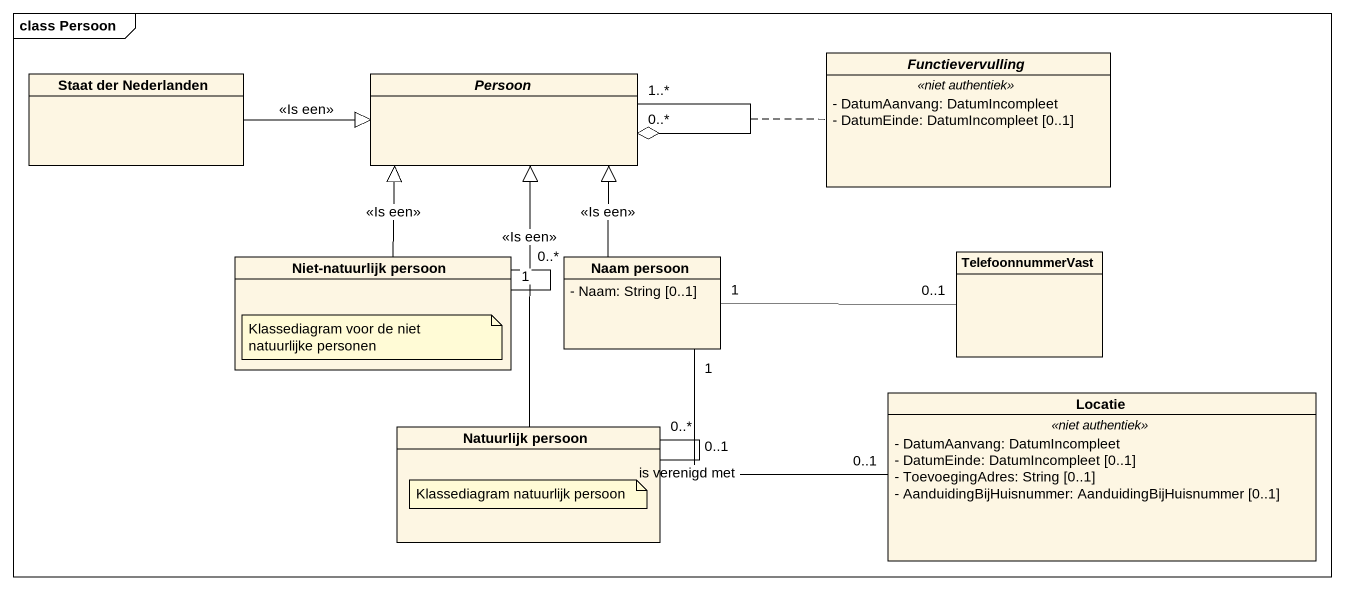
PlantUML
@startuml
mainframe class Persoon
hide circle
hide empty members
skinparam classAttributeIconSize 0
class "Staat der Nederlanden" as Staat_der_Nederlanden
abstract class Persoon
abstract class Functievervulling {
  .. <<niet authentiek>> ..
  - DatumAanvang: DatumIncompleet
  - DatumEinde: DatumIncompleet [0..1]
}
class "Niet-natuurlijk persoon" as Niet_natuurlijk_persoon
class "Naam persoon" as Naam_persoon {
  - Naam: String [0..1]
}
class TelefoonnummerVast
class Locatie {
  .. <<niet authentiek>> ..
  - DatumAanvang: DatumIncompleet
  - DatumEinde: DatumIncompleet [0..1]
  - ToevoegingAdres: String [0..1]
  - AanduidingBijHuisnummer: AanduidingBijHuisnummer [0..1]
}
class "Natuurlijk persoon" as Natuurlijk_persoon
Staat_der_Nederlanden -right-|> Persoon : <<Is een>>
Persoon "0..*" o-- "1..*" Persoon
(Persoon, Persoon) .. Functievervulling
Niet_natuurlijk_persoon -up-|> Persoon : <<Is een>>
Niet_natuurlijk_persoon "1" -- "0..*" Niet_natuurlijk_persoon
Naam_persoon -up-|> Persoon : <<Is een>>
Naam_persoon "1" -right- "0..1" TelefoonnummerVast
Naam_persoon "1" -right- "0..1" Locatie
Natuurlijk_persoon -up-|> Persoon : <<Is een>>
Natuurlijk_persoon "0..1" -- "0..*" Natuurlijk_persoon : is verenigd met
note as N1
  Klassediagram voor de niet natuurlijke personen
end note
note as N2
  Klassediagram natuurlijk persoon
end note
@enduml
